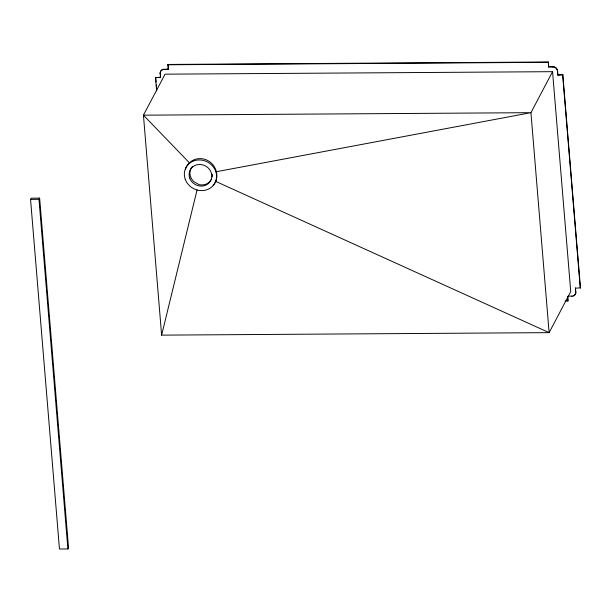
<?xml version="1.0" encoding="UTF-8"?>
<svg xmlns="http://www.w3.org/2000/svg" width="611" height="611" viewBox="0 0 611 611"><rect width="100%" height="100%" fill="white"/><g stroke="black" fill="none" stroke-linecap="round" stroke-linejoin="round"><path stroke-width="0.92" d="M212.177 176.953L212.33 174.15M161.625 335.134L143.44 115.174L165.062 74.175L552.558 71.678L570.743 291.63L549.121 332.636L161.625 335.134L197.063 189.922M211.437 179.061L211.261 179.565A11.556 10.41 25 0 1 198.987 184.606L193.802 181.62A11.494 10.143 41.7 0 1 192.534 166.337M185.5 169.262A16.291 14.366 41.7 0 1 186.592 166.391L188.822 163.313L191.976 160.8A16.329 15.527 38.9 0 1 211.521 163.221C216.447 167.987 218.517 175.792 215.416 182.101A16.405 14.779 25 0 1 213.147 185.24M30.55 199.392L31.192 198.17L39.631 198.117L68.539 547.731L67.89 548.945L59.458 549.006L30.55 199.392L38.989 199.331L39.631 198.117M155.522 77.643L160.601 77.291L155.522 77.643L156.615 90.909M160.426 77.612L160.265 73.244A4.33 3.972 27.8 0 1 160.319 72.19M164 69.486L168.415 69.135L164 69.486A4.33 3.972 27.8 0 0 160.097 73.564M168.246 69.455L168.025 64.445L548.38 61.994L548.594 67.004L552.84 66.981A4.33 3.972 27.8 0 1 557.415 71.006L557.751 75.054L562.83 74.702L557.751 75.054M548.594 67.004L548.38 61.994M552.84 66.981L553.008 66.66A4.33 3.972 27.8 0 1 557.583 70.677L557.919 74.733M552.558 71.678L530.936 112.676L549.121 332.636L215.66 181.383M565.083 301.055L567.947 301.032L567.802 296.961M567.947 301.032L567.558 296.35L571.972 295.999M571.797 296.32A4.33 3.972 27.8 0 0 575.707 292.241L575.539 287.873M575.707 292.241L575.371 288.193L580.45 287.834L562.83 74.702M216.34 171.722L530.936 112.676L143.44 115.174L189.433 162.854M167.857 64.774L548.204 62.322M548.762 66.683L553.008 66.66M562.655 75.023L580.282 288.163M168.025 64.445L168.338 68.195M160.265 73.244L160.395 74.863M155.69 77.322L156.08 82.057M156.317 84.898L156.706 89.641M38.989 199.331L67.89 548.945M575.875 291.921A4.33 3.972 27.8 0 1 573.057 295.854M160.456 71.686A4.33 3.972 27.8 0 1 164.168 69.165M185.263 179.351A16.413 15.038 27.8 0 0 212.72 186.057A16.413 15.038 27.8 0 0 203.387 160.433A16.413 15.038 27.8 0 0 185.263 179.351M189.754 178.152A11.556 10.593 27.8 0 0 209.092 182.872A11.556 10.593 27.8 0 0 202.524 164.825A11.556 10.593 27.8 0 0 189.754 178.152"/></g></svg>
